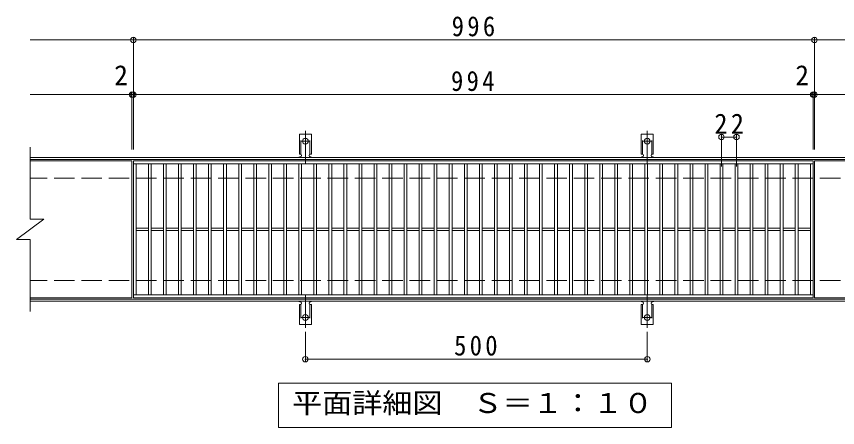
# Model space of a CAD drawing. Units: millimetres on the paper, enlarged 2 times, with parts at other scales. Extents: x -322 to 317, y -274 to 222.
# Drawn here: x -136.6 to 103.6, y 101.9 to 222.2 of the extents above; entities that cross this region are included whole.
import ezdxf
from ezdxf.enums import TextEntityAlignment as Align

# ---------------------------------------------------------------- set-up
doc = ezdxf.new("R2010")
doc.units = ezdxf.units.MM
doc.header["$LTSCALE"] = 2
doc.header["$PDMODE"] = 32
doc.header["$PDSIZE"] = 1.6
for name, pattern in [('CHAIN2', [12, 9, -1, 1, -1]), ('DASHED2', [3, 2, -1]), ('DASHED3', [4, 3, -1])]:
    doc.linetypes.add(name, pattern=pattern)
for name, color, linetype, lineweight in [('C-1', 2, 'Continuous', 9), ('C-2', 3, 'Continuous', 9), ('C-4', 7, 'Continuous', 9), ('C-5', 7, 'Continuous', 9), ('C-A', 3, 'Continuous', 9)]:
    doc.layers.add(name, color=color, linetype=linetype, lineweight=lineweight)
doc.styles.add('ＭＳ ゴシック', font='')
doc.styles.get('ＭＳ ゴシック').set_extended_font_data('MS Gothic')

msp = doc.modelspace()

# ---------------------------------------------------------------- linework, layer by layer
at = {"layer": 'C-1'}
for p, q in [((128.4, 180.919), (-132.6, 180.919)), ((128.4, 180.319), (-132.6, 180.319)), ((128.4, 139.519), (-132.6, 139.519)), ((128.4, 138.919), (-132.6, 138.919))]:
    msp.add_line(p, q, dxfattribs=at)
at = {"layer": 'C-1', "linetype": 'DASHED3'}
for p, q in [((128.4, 174.919), (-132.6, 174.919)), ((128.4, 144.919), (-132.6, 144.919))]:
    msp.add_line(p, q, dxfattribs=at)
at = {"layer": 'C-2'}
for p, q in [((-132.6, 183.919), (-132.6, 162.919)), ((-102.8, 179.919), (-132.6, 179.919)), ((-102.8, 179.919), (-102.8, 139.919)), ((-102.4, 179.119), (96.4, 179.119)), ((-101.6, 140.719), (-101.6, 179.119)), ((-98, 140.719), (-98, 179.119)), ((-97.2, 140.719), (-97.2, 179.119)), ((-93.6, 140.719), (-93.6, 179.119)), ((-92.8, 140.719), (-92.8, 179.119)), ((-89.2, 140.719), (-89.2, 179.119)), ((-88.4, 140.719), (-88.4, 179.119)), ((-84.8, 140.719), (-84.8, 179.119)), ((-84, 140.719), (-84, 179.119)), ((-80.4, 140.719), (-80.4, 179.119)), ((-79.6, 140.719), (-79.6, 179.119)), ((-76, 140.719), (-76, 179.119)), ((-75.2, 140.719), (-75.2, 179.119)), ((-71.6, 140.719), (-71.6, 179.119)), ((-70.8, 140.719), (-70.8, 179.119)), ((-67.2, 140.719), (-67.2, 179.119)), ((-66.4, 140.719), (-66.4, 179.119)), ((-62.8, 140.719), (-62.8, 179.119)), ((-62, 140.719), (-62, 179.119)), ((-58.4, 140.719), (-58.4, 179.119)), ((-57.6, 140.719), (-57.6, 179.119)), ((-54, 140.719), (-54, 179.119)), ((-53.2, 140.719), (-53.2, 179.119)), ((-49.6, 140.719), (-49.6, 179.119)), ((-48.8, 140.719), (-48.8, 179.119)), ((-45.2, 140.719), (-45.2, 179.119)), ((-44.4, 140.719), (-44.4, 179.119)), ((-40.8, 140.719), (-40.8, 179.119)), ((-40, 140.719), (-40, 179.119)), ((-36.4, 140.719), (-36.4, 179.119)), ((-35.6, 140.719), (-35.6, 179.119)), ((-32, 140.719), (-32, 179.119)), ((-31.2, 140.719), (-31.2, 179.119)), ((-27.6, 140.719), (-27.6, 179.119)), ((-26.8, 140.719), (-26.8, 179.119)), ((-23.2, 140.719), (-23.2, 179.119)), ((-22.4, 140.719), (-22.4, 179.119)), ((-18.8, 140.719), (-18.8, 179.119)), ((-18, 140.719), (-18, 179.119)), ((-14.4, 140.719), (-14.4, 179.119)), ((-13.6, 140.719), (-13.6, 179.119)), ((-10, 140.719), (-10, 179.119)), ((-9.2, 140.719), (-9.2, 179.119)), ((-5.6, 140.719), (-5.6, 179.119)), ((-4.8, 140.719), (-4.8, 179.119)), ((-1.2, 140.719), (-1.2, 179.119)), ((-0.4, 140.719), (-0.4, 179.119)), ((3.2, 140.719), (3.2, 179.119)), ((4, 140.719), (4, 179.119)), ((7.6, 140.719), (7.6, 179.119)), ((8.4, 140.719), (8.4, 179.119)), ((12, 140.719), (12, 179.119)), ((12.8, 140.719), (12.8, 179.119)), ((16.4, 140.719), (16.4, 179.119)), ((17.2, 140.719), (17.2, 179.119)), ((20.8, 140.719), (20.8, 179.119)), ((21.6, 140.719), (21.6, 179.119)), ((25.2, 140.719), (25.2, 179.119)), ((26, 140.719), (26, 179.119)), ((29.6, 140.719), (29.6, 179.119)), ((30.4, 140.719), (30.4, 179.119)), ((34, 140.719), (34, 179.119)), ((34.8, 140.719), (34.8, 179.119)), ((38.4, 140.719), (38.4, 179.119)), ((39.2, 140.719), (39.2, 179.119)), ((42.8, 140.719), (42.8, 179.119)), ((43.6, 140.719), (43.6, 179.119)), ((47.2, 140.719), (47.2, 179.119)), ((48, 140.719), (48, 179.119)), ((51.6, 140.719), (51.6, 179.119)), ((52.4, 140.719), (52.4, 179.119)), ((56, 140.719), (56, 179.119)), ((56.8, 140.719), (56.8, 179.119)), ((60.4, 140.719), (60.4, 179.119)), ((61.2, 140.719), (61.2, 179.119)), ((64.8, 140.719), (64.8, 179.119)), ((65.6, 140.719), (65.6, 179.119)), ((69.2, 140.719), (69.2, 179.119)), ((70, 140.719), (70, 179.119)), ((73.6, 140.719), (73.6, 179.119)), ((74.4, 140.719), (74.4, 179.119)), ((78, 140.719), (78, 179.119)), ((78.8, 140.719), (78.8, 179.119)), ((82.4, 140.719), (82.4, 179.119)), ((83.2, 140.719), (83.2, 179.119)), ((86.8, 140.719), (86.8, 179.119)), ((87.6, 140.719), (87.6, 179.119)), ((91.2, 140.719), (91.2, 179.119)), ((92, 140.719), (92, 179.119)), ((95.6, 140.719), (95.6, 179.119)), ((96.4, 179.919), (96.4, 139.919)), ((96.8, 179.919), (96.8, 139.919)), ((128.4, 179.919), (96.8, 179.919)), ((-136.6, 156.919), (-128.6, 162.919)), ((-132.6, 162.919), (-128.6, 162.919)), ((-101.6, 160.219), (-98, 160.219)), ((-101.6, 159.619), (-98, 159.619)), ((-97.2, 160.219), (-93.6, 160.219)), ((-97.2, 159.619), (-93.6, 159.619)), ((-92.8, 160.219), (-89.2, 160.219)), ((-92.8, 159.619), (-89.2, 159.619)), ((-88.4, 160.219), (-84.8, 160.219)), ((-88.4, 159.619), (-84.8, 159.619)), ((-84, 160.219), (-80.4, 160.219)), ((-84, 159.619), (-80.4, 159.619)), ((-79.6, 160.219), (-76, 160.219)), ((-79.6, 159.619), (-76, 159.619)), ((-75.2, 160.219), (-71.6, 160.219)), ((-75.2, 159.619), (-71.6, 159.619)), ((-70.8, 160.219), (-67.2, 160.219)), ((-70.8, 159.619), (-67.2, 159.619)), ((-66.4, 160.219), (-62.8, 160.219)), ((-66.4, 159.619), (-62.8, 159.619)), ((-62, 160.219), (-58.4, 160.219)), ((-62, 159.619), (-58.4, 159.619)), ((-57.6, 160.219), (-54, 160.219)), ((-57.6, 159.619), (-54, 159.619)), ((-53.2, 160.219), (-49.6, 160.219)), ((-53.2, 159.619), (-49.6, 159.619)), ((-48.8, 160.219), (-45.2, 160.219)), ((-48.8, 159.619), (-45.2, 159.619)), ((-44.4, 160.219), (-40.8, 160.219)), ((-44.4, 159.619), (-40.8, 159.619)), ((-40, 160.219), (-36.4, 160.219)), ((-40, 159.619), (-36.4, 159.619)), ((-35.6, 160.219), (-32, 160.219)), ((-35.6, 159.619), (-32, 159.619)), ((-31.2, 160.219), (-27.6, 160.219)), ((-31.2, 159.619), (-27.6, 159.619)), ((-26.8, 160.219), (-23.2, 160.219)), ((-26.8, 159.619), (-23.2, 159.619)), ((-22.4, 160.219), (-18.8, 160.219)), ((-22.4, 159.619), (-18.8, 159.619)), ((-18, 160.219), (-14.4, 160.219)), ((-18, 159.619), (-14.4, 159.619)), ((-13.6, 160.219), (-10, 160.219)), ((-13.6, 159.619), (-10, 159.619)), ((-9.2, 160.219), (-5.6, 160.219)), ((-9.2, 159.619), (-5.6, 159.619)), ((-4.8, 160.219), (-1.2, 160.219)), ((-4.8, 159.619), (-1.2, 159.619)), ((-0.4, 160.219), (3.2, 160.219)), ((-0.4, 159.619), (3.2, 159.619)), ((4, 160.219), (7.6, 160.219)), ((4, 159.619), (7.6, 159.619)), ((8.4, 160.219), (12, 160.219)), ((8.4, 159.619), (12, 159.619)), ((12.8, 160.219), (16.4, 160.219)), ((12.8, 159.619), (16.4, 159.619)), ((17.2, 160.219), (20.8, 160.219)), ((17.2, 159.619), (20.8, 159.619)), ((21.6, 160.219), (25.2, 160.219)), ((21.6, 159.619), (25.2, 159.619)), ((26, 160.219), (29.6, 160.219)), ((26, 159.619), (29.6, 159.619)), ((30.4, 160.219), (34, 160.219)), ((30.4, 159.619), (34, 159.619)), ((34.8, 160.219), (38.4, 160.219)), ((34.8, 159.619), (38.4, 159.619)), ((39.2, 160.219), (42.8, 160.219)), ((39.2, 159.619), (42.8, 159.619)), ((43.6, 160.219), (47.2, 160.219)), ((43.6, 159.619), (47.2, 159.619)), ((48, 160.219), (51.6, 160.219)), ((48, 159.619), (51.6, 159.619)), ((52.4, 160.219), (56, 160.219)), ((52.4, 159.619), (56, 159.619)), ((56.8, 160.219), (60.4, 160.219)), ((56.8, 159.619), (60.4, 159.619)), ((61.2, 160.219), (64.8, 160.219)), ((61.2, 159.619), (64.8, 159.619)), ((65.6, 160.219), (69.2, 160.219)), ((65.6, 159.619), (69.2, 159.619)), ((70, 160.219), (73.6, 160.219)), ((70, 159.619), (73.6, 159.619)), ((74.4, 160.219), (78, 160.219)), ((74.4, 159.619), (78, 159.619)), ((78.8, 160.219), (82.4, 160.219)), ((78.8, 159.619), (82.4, 159.619)), ((83.2, 160.219), (86.8, 160.219)), ((83.2, 159.619), (86.8, 159.619)), ((87.6, 160.219), (91.2, 160.219)), ((87.6, 159.619), (91.2, 159.619)), ((92, 160.219), (95.6, 160.219)), ((92, 159.619), (95.6, 159.619)), ((-136.6, 156.919), (-132.6, 156.919)), ((-132.6, 156.919), (-132.6, 135.919)), ((-102.8, 139.919), (-132.6, 139.919)), ((96.4, 140.719), (-102.4, 140.719)), ((96.4, 139.919), (-102.4, 139.919)), ((128.4, 139.919), (96.8, 139.919))]:
    msp.add_line(p, q, dxfattribs=at)
msp.add_lwpolyline([(-102.4, 139.919), (-102.4, 179.919), (96.4, 179.919)], dxfattribs=at)
at = {"layer": 'C-4'}
for p, q in [((-132.6, 215.319), (128.4, 215.319)), ((-102.4, 183.319), (-102.4, 215.919)), ((96.8, 183.319), (96.8, 215.919)), ((-102.8, 183.319), (-102.8, 199.919)), ((96.4, 183.319), (96.4, 199.919)), ((-132.6, 199.319), (128.4, 199.319)), ((69.6, 178.319), (69.6, 187.519)), ((74, 178.319), (74, 187.519)), ((69.6, 186.919), (74, 186.919)), ((-52.1, 129.975), (-52.1, 121.319)), ((47.9, 129.975), (47.9, 121.319)), ((-52.1, 121.919), (47.9, 121.919))]:
    msp.add_line(p, q, dxfattribs=at)
for p in [(-102.4, 215.319), (96.8, 215.319), (-102.8, 199.319), (-102.4, 199.319), (96.4, 199.319), (96.8, 199.319), (69.6, 186.919), (74, 186.919), (-52.1, 121.919), (47.9, 121.919)]:
    msp.add_point(p, dxfattribs=at)
at = {"layer": 'C-5'}
msp.add_lwpolyline([(-60, 101.919), (-60, 114.919), (55, 114.919), (55, 101.919)], close=True, dxfattribs=at)
at = {"layer": 'C-A'}
for p, q in [((-53.85, 181.919), (-53.85, 187.719)), ((-50.35, 187.719), (-53.85, 187.719)), ((-50.35, 181.919), (-50.35, 187.719)), ((46.15, 181.919), (46.15, 187.719)), ((49.65, 187.719), (46.15, 187.719)), ((49.65, 181.919), (49.65, 187.719)), ((-53.85, 181.919), (-53.6, 181.919)), ((-53.7, 181.119), (-53.6, 181.119)), ((-50.601, 181.119), (-50.498, 181.119)), ((-50.35, 181.919), (-50.6, 181.919)), ((46.15, 181.919), (46.4, 181.919)), ((46.3, 181.119), (46.4, 181.119)), ((49.399, 181.119), (49.502, 181.119)), ((49.65, 181.919), (49.4, 181.919)), ((-53.85, 137.919), (-53.6, 137.919)), ((-53.85, 137.919), (-53.85, 132.119)), ((-53.7, 138.719), (-53.6, 138.719)), ((-50.601, 138.719), (-50.498, 138.719)), ((-50.35, 137.919), (-50.6, 137.919)), ((-50.35, 137.919), (-50.35, 132.119)), ((46.15, 137.919), (46.4, 137.919)), ((46.15, 137.919), (46.15, 132.119)), ((46.3, 138.719), (46.4, 138.719)), ((49.399, 138.719), (49.502, 138.719)), ((49.65, 137.919), (49.4, 137.919)), ((49.65, 137.919), (49.65, 132.119)), ((-50.35, 132.119), (-53.85, 132.119)), ((49.65, 132.119), (46.15, 132.119))]:
    msp.add_line(p, q, dxfattribs=at)
at = {"layer": 'C-A', "linetype": 'DASHED2'}
for p, q in [((-53.45, 181.89), (-53.45, 187.719)), ((-50.75, 181.89), (-50.75, 187.719)), ((46.55, 181.89), (46.55, 187.719)), ((49.25, 181.89), (49.25, 187.719)), ((-53.45, 137.948), (-53.45, 132.119)), ((-50.75, 137.948), (-50.75, 132.119)), ((46.55, 137.948), (46.55, 132.119)), ((49.25, 137.948), (49.25, 132.119))]:
    msp.add_line(p, q, dxfattribs=at)
at = {"layer": 'C-A', "color": 7, "linetype": 'CHAIN2'}
for p, q in [((-52.1, 179.225), (-52.1, 188.705)), ((47.9, 179.225), (47.9, 188.705)), ((-53.255, 185.719), (-50.945, 185.719)), ((46.745, 185.719), (49.055, 185.719)), ((-52.1, 140.613), (-52.1, 131.132)), ((47.9, 140.613), (47.9, 131.132)), ((-53.255, 134.119), (-50.945, 134.119)), ((46.745, 134.119), (49.055, 134.119))]:
    msp.add_line(p, q, dxfattribs=at)
at = {"layer": 'C-A'}
for centre in [(-52.1, 185.719), (47.9, 185.719), (-52.1, 134.119), (47.9, 134.119)]:
    msp.add_circle(centre, 0.85, dxfattribs=at)
for centre, start, end in [((-53.7, 180.719), 90.27596, 150.00047), ((-53.6, 181.519), 270, 90), ((-50.6, 181.519), 90, 269.8667), ((-50.5, 180.719), 29.99927, 89.75836), ((46.3, 180.719), 90.27596, 150.00047), ((46.4, 181.519), 270, 90), ((49.4, 181.519), 90, 269.8667), ((49.5, 180.719), 29.99927, 89.75836), ((-53.7, 139.119), 209.99951, 269.72403), ((-53.6, 138.319), 270, 90), ((-50.6, 138.319), 90.13329, 270), ((-50.5, 139.119), 270.24162, 330.00072), ((46.3, 139.119), 209.99951, 269.72403), ((46.4, 138.319), 270, 90), ((49.4, 138.319), 90.13329, 270), ((49.5, 139.119), 270.24162, 330.00072)]:
    msp.add_arc(centre, 0.4, start, end, dxfattribs=at)

# ---------------------------------------------------------------- texts
at = {"layer": 'C-4', "color": 2, "style": 'ＭＳ ゴシック'}
for p in [(-107.992, 200.319), (91.208, 200.319)]:
    msp.add_text('2', height=5.865, dxfattribs=at).set_placement(p, align=Align.BOTTOM_LEFT)
at = {"layer": 'C-4', "color": 2, "char_height": 5.865, "attachment_point": 7, "style": 'ＭＳ ゴシック'}
for s, insert in [('\\T1.27;\\W0.9;996', (-9.3, 216.319)), ('\\T1.27;\\W0.9;994', (-9.5, 200.319)), ('\\T1.27;\\W0.95;22', (67.55, 187.919)), ('\\T1.27;\\W0.9;500', (-8.6, 122.919))]:
    msp.add_mtext(s, dxfattribs=dict(at, insert=insert))
at = {"layer": 'C-5', "color": 2, "style": 'ＭＳ ゴシック', "width": 1.1}
msp.add_text('平面詳細図\u3000Ｓ＝１：１０', height=5.865, dxfattribs=at).set_placement((-56, 104.419), align=Align.BOTTOM_LEFT)

doc.saveas('drawing.dxf')
